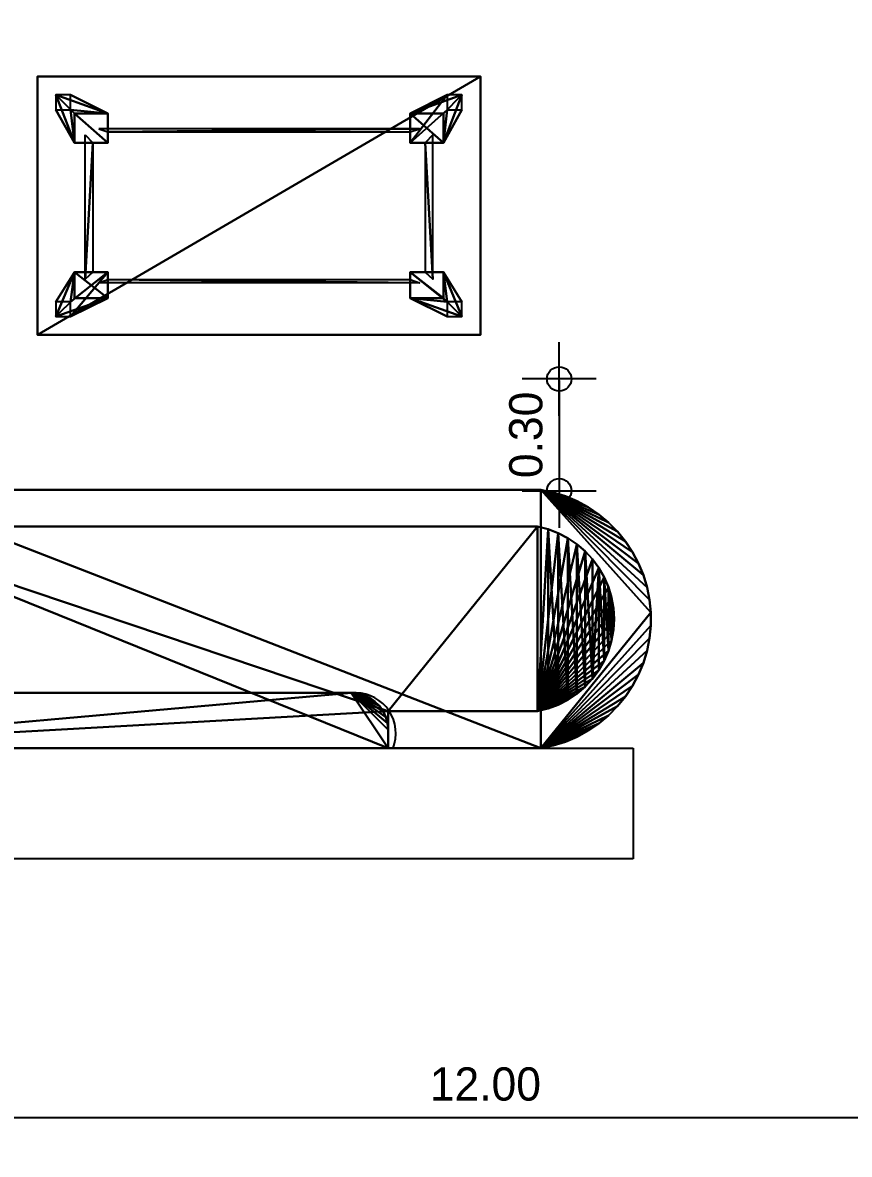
# Model space of a CAD drawing. Header units: metres. Extents: x -12 to 153, y -1 to 62.
# Drawn here: x -6.044 to -3.804, y 51.396 to 54.461 of the extents above; entities that cross this region are included whole.
import ezdxf

# ---------------------------------------------------------------- set-up
doc = ezdxf.new("R2010")
doc.units = ezdxf.units.M
doc.header["$LTSCALE"] = 0.018
for name, color, linetype in [('3DFURNIT', 2, 'Continuous'), ('3DFURNITUR', 7, 'Continuous'), ('DIMBLK', 3, 'Continuous'), ('FURNITUR', 2, 'Continuous'), ('LAYER-ON', 4, 'Continuous')]:
    doc.layers.add(name, color=color, linetype=linetype)
doc.styles.get("Standard").update_dxf_attribs({"font": 'ugtxt.shx'})
doc.dimstyles.new('CADWDOT', dxfattribs={"dimscale": 0.05, "dimtxt": 1.8, "dimasz": 0.08, "dimexe": 2, "dimexo": 0, "dimgap": 0.09, "dimtad": 0, "dimrnd": 0.001, "dimzin": 0, "dimdsep": 46, "dimtxsty": 'Standard', "dimblk": 'ARTDIM', "dimblk1": 'ARTDIM', "dimblk2": 'ARTDIM', "dimsah": 1, "dimcen": 0.09, "dimdle": 0.05, "dimse1": 1, "dimse2": 1, "dimadec": 0, "dimazin": 0, "dimtfac": 1, "dimtdec": 4, "dimtmove": 0, "dimatfit": 3, "dimldrblk": 'ARTDIM', "dimfxl": 0, "dimtvp": 0.9999, "dimtolj": 1, "dimtzin": 0, "dimarcsym": 0})

# ---------------------------------------------------------------- blocks, each defined once
blk = doc.blocks.new('ARTDIM')
at = {"layer": 'DIMBLK'}
for p, q in [((0, -24.9975), (0, 24.9975)), ((-24.9975, 0), (24.9975, 0))]:
    blk.add_line(p, q, dxfattribs=at)
blk.add_circle((0, 0), 8.25, dxfattribs=at)
blk = doc.blocks.new('*D101')
at = {"color": 0, "lineweight": -2, "transparency": 16777216}
blk.add_line((-10.7862, 51.4957), (1.2058, 51.4957), dxfattribs=at)
at = {"layer": 'Defpoints', "color": 0, "transparency": 16777216}
for p in [(-10.7902, 52.1957), (1.2098, 52.1957), (1.2098, 51.4957)]:
    blk.add_point(p, dxfattribs=at)
at = {"color": 0, "lineweight": -2, "transparency": 16777216, "xscale": 0.004, "yscale": 0.004, "zscale": 0.004, "rotation": 180}
blk.add_blockref('ARTDIM', (-10.7902, 51.4957), dxfattribs=at)
at = {"color": 0, "lineweight": -2, "transparency": 16777216, "xscale": 0.004, "yscale": 0.004, "zscale": 0.004}
blk.add_blockref('ARTDIM', (1.2098, 51.4957), dxfattribs=at)
at = {"color": 0, "transparency": 16777216, "insert": (-4.7902, 51.5857), "char_height": 0.09, "attachment_point": 5}
blk.add_mtext('\\A1;12.00', dxfattribs=at)
blk = doc.blocks.new('*D97')
at = {"color": 0, "lineweight": -2, "transparency": 16777216}
blk.add_line((-4.5902, 53.4917), (-4.5902, 53.1968), dxfattribs=at)
at = {"layer": 'Defpoints', "color": 0, "transparency": 16777216}
for p in [(-10.4902, 53.4957, 2.8), (-10.4902, 53.1928, 2.8), (-4.5902, 53.1928)]:
    blk.add_point(p, dxfattribs=at)
at = {"color": 0, "lineweight": -2, "transparency": 16777216, "xscale": 0.004, "yscale": 0.004, "zscale": 0.004}
for p, rotation in [((-4.5902, 53.4957), 90), ((-4.5902, 53.1928), 270)]:
    blk.add_blockref('ARTDIM', p, dxfattribs=dict(at, rotation=rotation))
at = {"color": 0, "transparency": 16777216, "insert": (-4.6802, 53.3442), "char_height": 0.09, "attachment_point": 5, "rotation": 90}
blk.add_mtext('\\A1;0.30', dxfattribs=at)
blk = doc.blocks.new('cwli143')
at = {"layer": 'FURNITUR'}
blk.add_lwpolyline([(-2.1, 0, 0.520423), (-2, -0.15), (-0.3, -0.15, -0.414214), (-0.15, -0.3), (-0.15, -1.2, 0.535184), (0, -1.3, -0.438633)], format="xyb", dxfattribs=at)
at = {"layer": '3DFURNITUR', "color": 185}
mesh = blk.add_polyface(dxfattribs=at)
corners = [(-2.5, 0, 0.47), (-2.6572, -0.0669, 0.47), (-2.6838, -0.089, 0.47), (-2.708, -0.1135, 0.47), (-2.7297, -0.1403, 0.47), (-2.7488, -0.1691, 0.47), (-2.7649, -0.1996, 0.47), (-2.778, -0.2315, 0.47), (-2.788, -0.2646, 0.47), (-2.7946, -0.2984, 0.47), (-2.798, -0.3327, 0.47), (-2.798, -0.3673, 0.47), (-2.798, -0.3673, 0.35), (-2.798, -0.3327, 0.35), (-2.5, 0, 0.35), (-2.7946, -0.2984, 0.35), (-2.788, -0.2646, 0.35), (-2.778, -0.2315, 0.35), (-2.7649, -0.1996, 0.35), (-2.7488, -0.1691, 0.35), (-2.7297, -0.1403, 0.35), (-2.708, -0.1135, 0.35), (-2.6838, -0.089, 0.35), (-2.6287, -0.0475, 0.47), (-2.6572, -0.0669, 0.35), (-2.6287, -0.0475, 0.35)]
mesh.append_faces([[corners[k] for k in face] for face in [(0, 1, 2, 2), (0, 2, 3, 3), (0, 3, 4, 4), (0, 4, 5, 5), (0, 5, 6, 6), (0, 6, 7, 7), (0, 7, 8, 8), (0, 8, 9, 9), (0, 9, 10, 10), (0, 10, 11, 11), (14, 18, 19, 19), (14, 19, 20, 20), (14, 20, 21, 21), (14, 21, 22, 22)]], dxfattribs={"vtx0": -1, "vtx2": -1, "vtx3": -1, "color": 185})
mesh.append_faces([[corners[k] for k in face] for face in [(1, 23, 24, 24), (2, 1, 22, 22), (3, 2, 21, 21), (4, 3, 20, 20), (5, 4, 19, 19), (6, 5, 18, 18), (7, 6, 17, 17), (8, 7, 16, 16), (9, 8, 15, 15)]], dxfattribs={"vtx1": -1, "vtx2": -1, "color": 185})
mesh.append_faces([[corners[k] for k in face] for face in [(12, 13, 14, 14), (13, 15, 14, 14), (15, 16, 14, 14), (16, 17, 14, 14), (17, 18, 14, 14)]], dxfattribs={"vtx1": -1, "vtx2": -1, "vtx3": -1, "color": 185})
mesh.append_faces([[corners[k] for k in face] for face in [(23, 25, 24, 24), (1, 24, 22, 22), (2, 22, 21, 21), (3, 21, 20, 20), (4, 20, 19, 19), (5, 19, 18, 18), (6, 18, 17, 17), (7, 17, 16, 16), (8, 16, 15, 15), (9, 15, 13, 13)]], dxfattribs={"vtx2": -1, "vtx3": -1, "color": 185})
mesh = blk.add_polyface(dxfattribs=at)
corners = [(-2.5667, -0.0175, 0.47), (-2.5, 0, 0.47), (-2.5338, -0.0071, 0.47), (-2.5984, -0.031, 0.47), (-2.6287, -0.0475, 0.47), (-2.6572, -0.0669, 0.47), (-2.798, -0.3673, 0.47), (-2.5, -0.7, 0.47), (-2.6838, -0.611, 0.47), (-2.6572, -0.6331, 0.47), (-2.6287, -0.6525, 0.47), (-2.5984, -0.669, 0.47), (-2.5667, -0.6825, 0.47), (-2.5338, -0.6929, 0.47), (-2.5338, -0.6929, 0.35), (-2.5667, -0.6825, 0.35), (-2.5, -0.7, 0.35), (-2.5984, -0.669, 0.35), (-2.6287, -0.6525, 0.35), (-2.6572, -0.6331, 0.35), (-2.6838, -0.611, 0.35), (-2.708, -0.5865, 0.35), (-2.798, -0.3673, 0.35), (-2.5, 0, 0.35), (-2.6838, -0.089, 0.35), (-2.6572, -0.0669, 0.35), (-2.6287, -0.0475, 0.35), (-2.5984, -0.031, 0.35), (-2.5667, -0.0175, 0.35), (-2.5338, -0.0071, 0.35)]
mesh.append_faces([[corners[k] for k in face] for face in [(19, 16, 18, 18)]], dxfattribs={"vtx0": -1, "vtx1": -1, "vtx2": -1, "color": 185})
mesh.append_faces([[corners[k] for k in face] for face in [(1, 6, 7, 7), (16, 22, 23, 23)]], dxfattribs={"vtx0": -1, "vtx1": -1, "vtx2": -1, "vtx3": -1, "color": 185})
mesh.append_faces([[corners[k] for k in face] for face in [(0, 1, 2, 2), (7, 12, 13, 13), (23, 28, 29, 29)]], dxfattribs={"vtx0": -1, "vtx2": -1, "color": 185})
mesh.append_faces([[corners[k] for k in face] for face in [(1, 4, 5, 5), (7, 8, 9, 9), (7, 9, 10, 10), (7, 10, 11, 11), (7, 11, 12, 12), (23, 24, 25, 25), (23, 25, 26, 26), (23, 26, 27, 27), (23, 27, 28, 28)]], dxfattribs={"vtx0": -1, "vtx2": -1, "vtx3": -1, "color": 185})
mesh.append_faces([[corners[k] for k in face] for face in [(14, 15, 16, 16), (2, 1, 29, 29), (0, 2, 28, 28), (3, 0, 27, 27), (4, 3, 26, 26), (11, 10, 17, 17), (12, 11, 15, 15), (13, 12, 14, 14), (7, 13, 16, 16)]], dxfattribs={"vtx1": -1, "vtx2": -1, "color": 185})
mesh.append_faces([[corners[k] for k in face] for face in [(0, 3, 1, 1), (3, 4, 1, 1), (15, 17, 16, 16), (17, 18, 16, 16), (19, 20, 16, 16), (20, 21, 16, 16)]], dxfattribs={"vtx1": -1, "vtx2": -1, "vtx3": -1, "color": 185})
mesh.append_faces([[corners[k] for k in face] for face in [(1, 23, 29, 29), (2, 29, 28, 28), (0, 28, 27, 27), (3, 27, 26, 26), (10, 18, 17, 17), (11, 17, 15, 15), (12, 15, 14, 14), (13, 14, 16, 16)]], dxfattribs={"vtx2": -1, "vtx3": -1, "color": 185})
at = {"layer": '3DFURNITUR', "color": 239}
mesh = blk.add_polyface(dxfattribs=at)
corners = [(-2.0866, -0.1, 0.35), (-0.6, -0.6, 0.35), (-2.0866, 0, 0.35), (-2.4914, -0.1, 0.35), (-2.4914, -0.6, 0.35), (-2.5198, -0.1071, 0.35), (-2.5198, -0.5929, 0.35), (-2.5473, -0.1175, 0.35), (-2.5733, -0.1309, 0.35), (-2.5473, -0.5825, 0.35), (-2.0866, -0.1), (-0.6, -0.6), (-2.4914, -0.6), (-2.4914, -0.1), (-2.5198, -0.5929), (-2.5473, -0.5825), (-2.5733, -0.5691), (-2.5977, -0.5528), (-2.62, -0.5338), (-2.5977, -0.1472), (-2.5733, -0.1309), (-2.5473, -0.1175), (-2.5198, -0.1071), (-2.0866, 0), (-0.3, 0), (-2.5733, -0.5691, 0.35)]
mesh.append_faces([[corners[k] for k in face] for face in [(0, 1, 2, 2), (10, 12, 13, 13), (16, 13, 15, 15), (17, 13, 16, 16)]], dxfattribs={"vtx0": -1, "vtx1": -1, "vtx2": -1, "color": 239})
mesh.append_faces([[corners[k] for k in face] for face in [(13, 21, 22, 22), (0, 23, 10, 10), (2, 24, 23, 23), (3, 10, 13, 13), (4, 14, 12, 12)]], dxfattribs={"vtx0": -1, "vtx2": -1, "color": 239})
mesh.append_faces([[corners[k] for k in face] for face in [(0, 4, 1, 1), (3, 6, 4, 4), (7, 9, 6, 6), (10, 11, 12, 12), (13, 19, 20, 20), (13, 20, 21, 21)]], dxfattribs={"vtx0": -1, "vtx2": -1, "vtx3": -1, "color": 239})
mesh.append_faces([[corners[k] for k in face] for face in [(5, 3, 22, 22), (7, 5, 21, 21), (9, 25, 15, 15), (6, 9, 14, 14)]], dxfattribs={"vtx1": -1, "vtx2": -1, "color": 239})
mesh.append_faces([[corners[k] for k in face] for face in [(0, 3, 4, 4), (3, 5, 6, 6), (5, 7, 6, 6), (7, 8, 9, 9), (12, 14, 13, 13), (14, 15, 13, 13), (17, 18, 13, 13)]], dxfattribs={"vtx1": -1, "vtx2": -1, "vtx3": -1, "color": 239})
mesh.append_faces([[corners[k] for k in face] for face in [(0, 2, 23, 23), (3, 0, 10, 10), (3, 13, 22, 22), (5, 22, 21, 21), (7, 21, 20, 20), (25, 16, 15, 15), (9, 15, 14, 14), (4, 6, 14, 14), (1, 4, 12, 12)]], dxfattribs={"vtx2": -1, "vtx3": -1, "color": 239})
at = {"layer": '3DFURNITUR', "color": 185}
mesh = blk.add_polyface(dxfattribs=at)
corners = [(-0.7, -0.7, 0.47), (-0.3, 0, 0.47), (-2.5, 0, 0.47), (-2.5, -0.7, 0.47), (-0.6525, -1.8287, 0.47), (-0.031, -1.7984, 0.47), (-0.669, -1.7984, 0.47), (0, -1.7, 0.35), (-0.6929, -1.7338, 0.35), (-0.7, -1.7, 0.35), (-0.7, -0.7, 0.35), (-0.0071, -1.7338, 0.35), (-0.6825, -1.7667, 0.35), (-0.0175, -1.7667, 0.35), (-0.669, -1.7984, 0.35), (-0.031, -1.7984, 0.35), (-0.6525, -1.8287, 0.35), (-0.0669, -1.8572, 0.35), (-0.611, -1.8838, 0.35), (-0.6331, -1.8572, 0.35), (-2.5, -0.7, 0.35), (-2.5, 0, 0.35), (-0.3, 0, 0.35), (-0.6929, -1.7338, 0.47), (-0.7, -1.7, 0.47), (-0.6825, -1.7667, 0.47), (-0.6331, -1.8572, 0.47), (-0.611, -1.8838, 0.47), (-0.5865, -1.908, 0.47), (-0.5865, -1.908, 0.35), (-0.5597, -1.9297, 0.47), (-0.5597, -1.9297, 0.35), (-0.5309, -1.9488, 0.47), (-0.5309, -1.9488, 0.35), (-0.5004, -1.9649, 0.47), (-0.5004, -1.9649, 0.35)]
mesh.append_faces([[corners[k] for k in face] for face in [(0, 2, 3, 3), (4, 5, 6, 6)]], dxfattribs={"vtx0": -1, "vtx1": -1, "vtx2": -1, "color": 185})
mesh.append_faces([[corners[k] for k in face] for face in [(0, 20, 10, 10), (2, 22, 21, 21), (24, 10, 9, 9)]], dxfattribs={"vtx0": -1, "vtx2": -1, "color": 185})
mesh.append_faces([[corners[k] for k in face] for face in [(0, 1, 2, 2), (7, 8, 9, 9), (7, 9, 10, 10), (11, 12, 8, 8), (13, 14, 12, 12), (15, 16, 14, 14), (17, 18, 19, 19), (17, 19, 16, 16), (10, 21, 22, 22)]], dxfattribs={"vtx0": -1, "vtx2": -1, "vtx3": -1, "color": 185})
mesh.append_faces([[corners[k] for k in face] for face in [(23, 24, 8, 8), (25, 23, 12, 12), (6, 25, 14, 14), (4, 6, 16, 16), (26, 4, 19, 19), (27, 26, 18, 18), (28, 27, 29, 29), (30, 28, 31, 31), (32, 30, 33, 33), (34, 32, 35, 35)]], dxfattribs={"vtx1": -1, "vtx2": -1, "color": 185})
mesh.append_faces([[corners[k] for k in face] for face in [(10, 20, 21, 21)]], dxfattribs={"vtx1": -1, "vtx2": -1, "vtx3": -1, "color": 185})
mesh.append_faces([[corners[k] for k in face] for face in [(24, 9, 8, 8), (23, 8, 12, 12), (25, 12, 14, 14), (6, 14, 16, 16), (4, 16, 19, 19), (26, 19, 18, 18), (27, 18, 29, 29), (28, 29, 31, 31), (30, 31, 33, 33), (32, 33, 35, 35), (0, 3, 20, 20), (2, 1, 22, 22), (24, 0, 10, 10)]], dxfattribs={"vtx2": -1, "vtx3": -1, "color": 185})
at = {"layer": '3DFURNITUR', "color": 239}
mesh = blk.add_polyface(dxfattribs=at)
corners = [(-0.3, 0, 0.35), (-2.0866, 0, 0.35), (-0.6, -0.6, 0.35), (-0.5929, -1.7198, 0.35), (-0.1, -1.6914, 0.35), (-0.6, -1.6914, 0.35), (-0.5528, -1.7977, 0.35), (-0.5691, -1.7733, 0.35), (-0.5338, -1.82, 0.35), (-0.5123, -1.8399, 0.35), (-0.4887, -1.8573, 0.35), (-0.4632, -1.8718, 0.35), (-0.4363, -1.8833, 0.35), (-0.4081, -1.8917, 0.35), (-2.0866, -0.1), (-2.0866, 0), (-0.3, 0), (-0.6, -0.6), (-0.1, -1.2866), (-0.6, -1.6914), (-0.1, -1.6914), (-0.5929, -1.7198), (-0.1071, -1.7198), (-0.5825, -1.7473), (-0.1175, -1.7473), (-0.5691, -1.7733), (-2.4914, -0.6), (-0.5825, -1.7473, 0.35), (-0.5528, -1.7977), (-0.5338, -1.82), (-0.5123, -1.8399), (-0.4887, -1.8573), (-0.4632, -1.8718), (-0.4363, -1.8833)]
mesh.append_faces([[corners[k] for k in face] for face in [(3, 4, 5, 5), (6, 4, 7, 7)]], dxfattribs={"vtx0": -1, "vtx1": -1, "vtx2": -1, "color": 239})
mesh.append_faces([[corners[k] for k in face] for face in [(14, 16, 17, 17)]], dxfattribs={"vtx0": -1, "vtx1": -1, "vtx2": -1, "vtx3": -1, "color": 239})
mesh.append_faces([[corners[k] for k in face] for face in [(5, 17, 19, 19), (2, 26, 17, 17)]], dxfattribs={"vtx0": -1, "vtx2": -1, "color": 239})
mesh.append_faces([[corners[k] for k in face] for face in [(6, 9, 10, 10), (6, 10, 11, 11), (6, 11, 12, 12), (6, 12, 13, 13), (18, 19, 17, 17), (20, 21, 19, 19), (22, 23, 21, 21), (24, 25, 23, 23)]], dxfattribs={"vtx0": -1, "vtx2": -1, "vtx3": -1, "color": 239})
mesh.append_faces([[corners[k] for k in face] for face in [(3, 5, 21, 21), (27, 3, 23, 23), (7, 27, 25, 25), (6, 7, 28, 28), (8, 6, 29, 29), (9, 8, 30, 30), (10, 9, 31, 31), (11, 10, 32, 32)]], dxfattribs={"vtx1": -1, "vtx2": -1, "color": 239})
mesh.append_faces([[corners[k] for k in face] for face in [(0, 1, 2, 2)]], dxfattribs={"vtx1": -1, "vtx2": -1, "vtx3": -1, "color": 239})
mesh.append_faces([[corners[k] for k in face] for face in [(6, 8, 9, 9), (14, 15, 16, 16), (5, 2, 17, 17), (1, 0, 16, 16), (5, 19, 21, 21), (3, 21, 23, 23), (27, 23, 25, 25), (7, 25, 28, 28), (6, 28, 29, 29), (8, 29, 30, 30), (9, 30, 31, 31), (10, 31, 32, 32), (11, 32, 33, 33)]], dxfattribs={"vtx2": -1, "vtx3": -1, "color": 239})
at = {"layer": '3DFURNITUR', "color": 185}
mesh = blk.add_polyface(dxfattribs=at)
corners = [(0, -0.3, 0.9), (0, -0.3, 0.47), (-0.0016, -0.2686, 0.9), (-0.0016, -0.2686, 0.47), (-0.0066, -0.2376, 0.9), (-0.0066, -0.2376, 0.47), (-0.0147, -0.2073, 0.9), (-0.0147, -0.2073, 0.47), (-0.0259, -0.178, 0.9), (-0.0259, -0.178, 0.47), (-0.0402, -0.15, 0.9), (-0.0402, -0.15, 0.47), (-0.0573, -0.1237, 0.9), (-0.0573, -0.1237, 0.47), (-0.0771, -0.0993, 0.9), (-0.0771, -0.0993, 0.47), (-0.0993, -0.0771, 0.9), (-0.0993, -0.0771, 0.47), (-0.1237, -0.0573, 0.9), (-0.1237, -0.0573, 0.47), (-0.15, -0.0402, 0.9), (-0.15, -0.0402, 0.47), (-0.178, -0.0259, 0.9), (-0.178, -0.0259, 0.47), (-0.2073, -0.0147, 0.9), (-0.2073, -0.0147, 0.47), (-0.2376, -0.0066, 0.9), (-0.2376, -0.0066, 0.47), (-0.2686, -0.0016, 0.9), (-0.2686, -0.0016, 0.47), (-0.3, 0, 0.9), (-0.3, 0, 0.47), (-2.0866, 0, 0.9), (-2.0866, 0, 0.47), (-0.15, -1.1866, 0.9), (-0.15, -1.1866, 0.47), (-2.0866, -0.05, 0.9), (-2.0866, -0.05, 0.47), (-0.1485, -1.204, 0.9), (-0.1485, -1.204, 0.47), (-2.0851, -0.0674, 0.9), (-2.0851, -0.0674, 0.47), (-0.144, -1.2208, 0.9), (-0.144, -1.2208, 0.47), (-2.0806, -0.0842, 0.9), (-2.0806, -0.0842, 0.47), (-0.1366, -1.2366, 0.9), (-0.1366, -1.2366, 0.47), (-2.0732, -0.1, 0.9), (-2.0732, -0.1, 0.47), (-0.1266, -1.2509, 0.9), (-0.1266, -1.2509, 0.47), (-2.0632, -0.1143, 0.9), (-2.0632, -0.1143, 0.47), (-0.1143, -1.2632, 0.9), (-0.1143, -1.2632, 0.47), (-2.0509, -0.1266, 0.9), (-2.0509, -0.1266, 0.47), (-0.1, -1.2732, 0.9), (-0.1, -1.2732, 0.47), (-2.0366, -0.1366, 0.9), (-2.0366, -0.1366, 0.47), (-0.0842, -1.2806, 0.9), (-0.0842, -1.2806, 0.47), (-2.0208, -0.144, 0.9), (-2.0208, -0.144, 0.47), (-0.0674, -1.2851, 0.9), (-0.0674, -1.2851, 0.47), (-2.004, -0.1485, 0.9), (-2.004, -0.1485, 0.47), (-0.05, -1.2866, 0.9), (0, -1.2866, 0.9), (-0.05, -1.2866, 0.47), (0, -1.2866, 0.47), (-1.9866, -0.15, 0.9), (-1.9866, -0.15, 0.47), (-0.3, -0.15, 0.9), (-0.3, -0.15, 0.47), (-0.2787, -0.1515, 0.9), (-0.2787, -0.1515, 0.47), (-0.2577, -0.1561, 0.9), (-0.2577, -0.1561, 0.47), (-0.2377, -0.1636, 0.9), (-0.2377, -0.1636, 0.47), (-0.2018, -0.1866, 0.9), (-0.2189, -0.1738, 0.9), (-0.2189, -0.1738, 0.47), (-0.2018, -0.1866, 0.47), (-0.1866, -0.2018, 0.9), (-0.1866, -0.2018, 0.47), (-0.1738, -0.2189, 0.9), (-0.1738, -0.2189, 0.47), (-0.1636, -0.2377, 0.9), (-0.1636, -0.2377, 0.47), (-0.1561, -0.2577, 0.9), (-0.1561, -0.2577, 0.47), (-0.15, -0.3, 0.9), (-0.1515, -0.2787, 0.9), (-0.1515, -0.2787, 0.47), (-0.15, -0.3, 0.47)]
mesh.append_faces([[corners[k] for k in face] for face in [(34, 0, 96, 96), (84, 12, 85, 85), (16, 82, 14, 14), (20, 80, 18, 18), (56, 74, 52, 52), (60, 74, 56, 56), (64, 74, 60, 60), (85, 14, 82, 82), (42, 71, 38, 38), (46, 71, 42, 42), (50, 71, 46, 46), (1, 99, 3, 3), (72, 35, 73, 73), (98, 3, 99, 99), (91, 9, 93, 93), (86, 17, 87, 87), (19, 83, 21, 21), (81, 23, 83, 83), (79, 27, 81, 81), (25, 81, 27, 27), (23, 81, 25, 25), (21, 83, 23, 23)]], dxfattribs={"vtx0": -1, "vtx1": -1, "vtx2": -1, "color": 185})
mesh.append_faces([[corners[k] for k in face] for face in [(70, 62, 66, 66), (0, 73, 1, 1), (32, 31, 33, 33), (34, 99, 35, 35), (36, 33, 37, 37), (88, 87, 89, 89), (71, 72, 73, 73), (76, 75, 77, 77)]], dxfattribs={"vtx0": -1, "vtx2": -1, "color": 185})
mesh.append_faces([[corners[k] for k in face] for face in [(70, 50, 54, 54), (70, 54, 58, 58), (70, 58, 62, 62), (34, 71, 0, 0), (0, 97, 96, 96), (2, 94, 97, 97), (4, 92, 94, 94), (6, 90, 92, 92), (8, 88, 90, 90), (84, 10, 12, 12), (20, 78, 80, 80), (26, 76, 78, 78), (30, 74, 76, 76), (18, 80, 82, 82), (1, 35, 99, 99), (72, 63, 59, 59), (72, 59, 55, 55), (72, 55, 51, 51), (72, 51, 47, 47), (72, 47, 43, 43), (72, 43, 39, 39), (72, 39, 35, 35), (98, 5, 3, 3), (95, 7, 5, 5), (91, 11, 9, 9), (89, 15, 13, 13), (89, 13, 11, 11), (19, 86, 83, 83), (79, 29, 27, 27), (77, 31, 29, 29), (75, 65, 61, 61), (75, 61, 57, 57), (75, 57, 53, 53), (75, 53, 49, 49), (75, 49, 45, 45), (75, 45, 41, 41), (75, 41, 37, 37), (75, 37, 33, 33), (75, 33, 31, 31)]], dxfattribs={"vtx0": -1, "vtx2": -1, "vtx3": -1, "color": 185})
mesh.append_faces([[corners[k] for k in face] for face in [(2, 0, 3, 3), (4, 2, 5, 5), (6, 4, 7, 7), (8, 6, 9, 9), (10, 8, 11, 11), (12, 10, 13, 13), (14, 12, 15, 15), (16, 14, 17, 17), (18, 16, 19, 19), (20, 18, 21, 21), (22, 20, 23, 23), (24, 22, 25, 25), (26, 24, 27, 27), (28, 26, 29, 29), (30, 28, 31, 31), (38, 34, 39, 39), (40, 36, 41, 41), (42, 38, 43, 43), (44, 40, 45, 45), (46, 42, 47, 47), (48, 44, 49, 49), (50, 46, 51, 51), (52, 48, 53, 53), (54, 50, 55, 55), (56, 52, 57, 57), (58, 54, 59, 59), (60, 56, 61, 61), (62, 58, 63, 63), (64, 60, 65, 65), (66, 62, 67, 67), (68, 64, 69, 69), (70, 66, 72, 72), (74, 68, 75, 75), (78, 76, 79, 79), (80, 78, 81, 81), (82, 80, 83, 83), (85, 82, 86, 86), (84, 85, 87, 87), (90, 88, 91, 91), (92, 90, 93, 93), (94, 92, 95, 95), (97, 94, 98, 98), (96, 97, 99, 99)]], dxfattribs={"vtx1": -1, "vtx2": -1, "color": 185})
mesh.append_faces([[corners[k] for k in face] for face in [(70, 71, 50, 50), (0, 2, 97, 97), (2, 4, 94, 94), (4, 6, 92, 92), (6, 8, 90, 90), (8, 10, 88, 88), (12, 14, 85, 85), (16, 18, 82, 82), (20, 22, 78, 78), (22, 24, 78, 78), (24, 26, 78, 78), (26, 28, 76, 76), (28, 30, 76, 76), (30, 32, 74, 74), (32, 36, 74, 74), (36, 40, 74, 74), (40, 44, 74, 74), (44, 48, 74, 74), (48, 52, 74, 74), (84, 88, 10, 10), (34, 38, 71, 71), (1, 73, 35, 35), (98, 95, 5, 5), (95, 93, 7, 7), (91, 89, 11, 11), (89, 87, 15, 15), (79, 77, 29, 29), (77, 75, 31, 31), (19, 17, 86, 86), (17, 15, 87, 87), (9, 7, 93, 93)]], dxfattribs={"vtx1": -1, "vtx2": -1, "vtx3": -1, "color": 185})
mesh.append_faces([[corners[k] for k in face] for face in [(64, 68, 74, 74), (72, 67, 63, 63), (75, 69, 65, 65), (0, 71, 73, 73), (0, 1, 3, 3), (2, 3, 5, 5), (4, 5, 7, 7), (6, 7, 9, 9), (8, 9, 11, 11), (10, 11, 13, 13), (12, 13, 15, 15), (14, 15, 17, 17), (16, 17, 19, 19), (18, 19, 21, 21), (20, 21, 23, 23), (22, 23, 25, 25), (24, 25, 27, 27), (26, 27, 29, 29), (28, 29, 31, 31), (32, 30, 31, 31), (34, 96, 99, 99), (36, 32, 33, 33), (34, 35, 39, 39), (36, 37, 41, 41), (38, 39, 43, 43), (40, 41, 45, 45), (42, 43, 47, 47), (44, 45, 49, 49), (46, 47, 51, 51), (48, 49, 53, 53), (50, 51, 55, 55), (88, 84, 87, 87), (52, 53, 57, 57), (54, 55, 59, 59), (56, 57, 61, 61), (58, 59, 63, 63), (60, 61, 65, 65), (62, 63, 67, 67), (64, 65, 69, 69), (66, 67, 72, 72), (68, 69, 75, 75), (71, 70, 72, 72), (76, 74, 75, 75), (76, 77, 79, 79), (78, 79, 81, 81), (80, 81, 83, 83), (82, 83, 86, 86), (85, 86, 87, 87), (88, 89, 91, 91), (90, 91, 93, 93), (92, 93, 95, 95), (94, 95, 98, 98), (97, 98, 99, 99)]], dxfattribs={"vtx2": -1, "vtx3": -1, "color": 185})
at = {"layer": '3DFURNITUR', "color": 239}
mesh = blk.add_polyface(dxfattribs=at)
corners = [(-2.5733, -0.1309, 0.35), (-2.5733, -0.5691, 0.35), (-2.5473, -0.5825, 0.35), (-2.5977, -0.1472, 0.35), (-2.62, -0.1662, 0.35), (-2.5977, -0.5528, 0.35), (-2.6399, -0.1877, 0.35), (-2.62, -0.5338, 0.35), (-2.6573, -0.4887, 0.35), (-2.6399, -0.5123, 0.35), (-2.6573, -0.2113, 0.35), (-2.6718, -0.2368, 0.35), (-2.6833, -0.2637, 0.35), (-2.6718, -0.4632, 0.35), (-2.6917, -0.2919, 0.35), (-2.6833, -0.4363, 0.35), (-2.6967, -0.3793, 0.35), (-2.6917, -0.4081, 0.35), (-2.6967, -0.3207, 0.35), (-2.6984, -0.35, 0.35), (-2.6573, -0.4887), (-2.4914, -0.1), (-2.6399, -0.5123), (-2.6718, -0.4632), (-2.6967, -0.3793), (-2.6984, -0.35), (-2.6917, -0.4081), (-2.6833, -0.4363), (-2.62, -0.5338), (-2.5977, -0.5528), (-2.5733, -0.5691)]
mesh.append_faces([[corners[k] for k in face] for face in [(20, 21, 22, 22), (23, 21, 20, 20)]], dxfattribs={"vtx0": -1, "vtx1": -1, "vtx2": -1, "color": 239})
mesh.append_faces([[corners[k] for k in face] for face in [(0, 1, 2, 2), (3, 5, 1, 1), (4, 7, 5, 5), (6, 8, 9, 9), (6, 9, 7, 7), (11, 13, 8, 8), (12, 15, 13, 13), (14, 16, 17, 17), (14, 17, 15, 15)]], dxfattribs={"vtx0": -1, "vtx2": -1, "vtx3": -1, "color": 239})
mesh.append_faces([[corners[k] for k in face] for face in [(16, 19, 24, 24), (17, 16, 26, 26), (15, 17, 27, 27), (13, 15, 23, 23), (8, 13, 20, 20), (9, 8, 22, 22), (7, 9, 28, 28), (5, 7, 29, 29), (1, 5, 30, 30)]], dxfattribs={"vtx1": -1, "vtx2": -1, "color": 239})
mesh.append_faces([[corners[k] for k in face] for face in [(3, 4, 5, 5), (4, 6, 7, 7), (10, 11, 8, 8), (11, 12, 13, 13), (12, 14, 15, 15)]], dxfattribs={"vtx1": -1, "vtx2": -1, "vtx3": -1, "color": 239})
mesh.append_faces([[corners[k] for k in face] for face in [(18, 19, 16, 16), (19, 25, 24, 24), (16, 24, 26, 26), (17, 26, 27, 27), (15, 27, 23, 23), (13, 23, 20, 20), (8, 20, 22, 22), (9, 22, 28, 28), (7, 28, 29, 29), (5, 29, 30, 30)]], dxfattribs={"vtx2": -1, "vtx3": -1, "color": 239})
mesh = blk.add_polyface(dxfattribs=at)
corners = [(-2.5733, -0.1309, 0.35), (-2.5977, -0.1472, 0.35), (-2.5733, -0.5691, 0.35), (-2.6399, -0.1877, 0.35), (-2.6573, -0.2113, 0.35), (-2.6573, -0.4887, 0.35), (-2.6917, -0.2919, 0.35), (-2.6967, -0.3207, 0.35), (-2.6967, -0.3793, 0.35), (-2.62, -0.5338), (-2.6399, -0.5123), (-2.4914, -0.1), (-2.6718, -0.4632), (-2.6833, -0.4363), (-2.6917, -0.4081), (-2.6967, -0.3793), (-2.6984, -0.35), (-2.6967, -0.3207), (-2.6917, -0.2919), (-2.6833, -0.2637), (-2.6718, -0.2368), (-2.6573, -0.2113), (-2.6399, -0.1877), (-2.62, -0.1662), (-2.5977, -0.1472), (-2.5473, -0.1175, 0.35), (-2.5733, -0.1309), (-2.62, -0.1662, 0.35), (-2.6718, -0.2368, 0.35), (-2.6833, -0.2637, 0.35), (-2.6984, -0.35, 0.35)]
mesh.append_faces([[corners[k] for k in face] for face in [(14, 11, 13, 13)]], dxfattribs={"vtx0": -1, "vtx1": -1, "vtx2": -1, "color": 239})
mesh.append_faces([[corners[k] for k in face] for face in [(11, 14, 15, 15), (11, 15, 16, 16), (11, 16, 17, 17), (11, 17, 18, 18), (11, 18, 19, 19), (11, 19, 20, 20), (11, 20, 21, 21), (11, 21, 22, 22), (11, 22, 23, 23), (11, 23, 24, 24)]], dxfattribs={"vtx0": -1, "vtx2": -1, "vtx3": -1, "color": 239})
mesh.append_faces([[corners[k] for k in face] for face in [(0, 25, 26, 26), (1, 0, 24, 24), (27, 1, 23, 23), (3, 27, 22, 22), (4, 3, 21, 21), (28, 4, 20, 20), (29, 28, 19, 19), (6, 29, 18, 18), (7, 6, 17, 17), (30, 7, 16, 16)]], dxfattribs={"vtx1": -1, "vtx2": -1, "color": 239})
mesh.append_faces([[corners[k] for k in face] for face in [(0, 1, 2, 2), (3, 4, 5, 5), (6, 7, 8, 8), (9, 10, 11, 11), (12, 13, 11, 11)]], dxfattribs={"vtx1": -1, "vtx2": -1, "vtx3": -1, "color": 239})
mesh.append_faces([[corners[k] for k in face] for face in [(0, 26, 24, 24), (1, 24, 23, 23), (27, 23, 22, 22), (3, 22, 21, 21), (4, 21, 20, 20), (28, 20, 19, 19), (29, 19, 18, 18), (6, 18, 17, 17), (7, 17, 16, 16)]], dxfattribs={"vtx2": -1, "vtx3": -1, "color": 239})
at = {"layer": '3DFURNITUR', "color": 185}
mesh = blk.add_polyface(dxfattribs=at)
corners = [(-2.5, -0.7, 0.47), (-2.798, -0.3673, 0.47), (-2.7946, -0.4016, 0.47), (-2.788, -0.4354, 0.47), (-2.778, -0.4685, 0.47), (-2.7649, -0.5004, 0.47), (-2.7488, -0.5309, 0.47), (-2.7297, -0.5597, 0.47), (-2.708, -0.5865, 0.47), (-2.6838, -0.611, 0.47), (-2.7297, -0.5597, 0.35), (-2.5, -0.7, 0.35), (-2.708, -0.5865, 0.35), (-2.7488, -0.5309, 0.35), (-2.7649, -0.5004, 0.35), (-2.778, -0.4685, 0.35), (-2.788, -0.4354, 0.35), (-2.7946, -0.4016, 0.35), (-2.798, -0.3673, 0.35), (-2.798, -0.3327, 0.47), (-2.7946, -0.2984, 0.47), (-2.798, -0.3327, 0.35), (-2.6838, -0.611, 0.35), (-2.6572, -0.6331, 0.47), (-2.6572, -0.6331, 0.35), (-2.6287, -0.6525, 0.47), (-2.6287, -0.6525, 0.35)]
mesh.append_faces([[corners[k] for k in face] for face in [(10, 11, 12, 12)]], dxfattribs={"vtx0": -1, "vtx1": -1, "vtx2": -1, "color": 185})
mesh.append_faces([[corners[k] for k in face] for face in [(1, 21, 18, 18)]], dxfattribs={"vtx0": -1, "vtx2": -1, "color": 185})
mesh.append_faces([[corners[k] for k in face] for face in [(0, 1, 2, 2), (0, 2, 3, 3), (0, 3, 4, 4), (0, 4, 5, 5), (0, 5, 6, 6), (0, 6, 7, 7), (0, 7, 8, 8), (0, 8, 9, 9), (11, 10, 13, 13), (11, 13, 14, 14), (11, 14, 15, 15), (11, 15, 16, 16), (11, 16, 17, 17), (11, 17, 18, 18)]], dxfattribs={"vtx0": -1, "vtx2": -1, "vtx3": -1, "color": 185})
mesh.append_faces([[corners[k] for k in face] for face in [(19, 20, 21, 21), (2, 1, 17, 17), (3, 2, 16, 16), (4, 3, 15, 15), (5, 4, 14, 14), (6, 5, 13, 13), (7, 6, 10, 10), (8, 7, 12, 12), (9, 8, 22, 22), (23, 9, 24, 24), (25, 23, 26, 26)]], dxfattribs={"vtx1": -1, "vtx2": -1, "color": 185})
mesh.append_faces([[corners[k] for k in face] for face in [(1, 18, 17, 17), (1, 19, 21, 21), (2, 17, 16, 16), (3, 16, 15, 15), (4, 15, 14, 14), (5, 14, 13, 13), (6, 13, 10, 10), (7, 10, 12, 12), (8, 12, 22, 22), (9, 22, 24, 24), (23, 24, 26, 26)]], dxfattribs={"vtx2": -1, "vtx3": -1, "color": 185})
blk = doc.blocks.new('cwli347')
at = {"layer": 'FURNITUR'}
for p, q in [((1.2, 0.7), (0, 0.7)), ((0, 0.7), (0, 0)), ((1.2, 0), (1.2, 0.7)), ((0, 0), (1.2, 0))]:
    blk.add_line(p, q, dxfattribs=at)
at = {"layer": '3DFURNIT', "color": 25}
mesh = blk.add_polyface(dxfattribs=at)
corners = [(0, 0.7, 0.47), (0, 0.7, 0.5), (0, 0, 0.47), (0, 0, 0.5), (1.2, 0, 0.47), (1.2, 0.7, 0.5), (1.2, 0, 0.5), (1.2, 0.7, 0.47)]
mesh.append_faces([[corners[k] for k in face] for face in [(7, 0, 5, 5), (1, 5, 0, 0), (0, 2, 1, 1), (3, 1, 2, 2), (1, 3, 5, 5), (6, 5, 3, 3), (2, 4, 3, 3), (6, 3, 4, 4), (4, 7, 6, 6), (5, 6, 7, 7)]], dxfattribs={"vtx1": -1, "vtx2": -1, "color": 25})
at = {"layer": '3DFURNIT', "color": 210}
mesh = blk.add_polyface(dxfattribs=at)
corners = [(0.05, 0.05), (0.1, 0.1, 0.47), (0.1903, 0.1, 0.47), (0.0894, 0.05), (0.05, 0.09), (0.0894, 0.09), (0.1, 0.17, 0.47), (0.1903, 0.17, 0.47), (1.01, 0.17, 0.47), (1.01, 0.1, 0.47), (1.11, 0.09), (1.11, 0.05), (1.1, 0.1, 0.47), (1.1, 0.17, 0.47), (1.15, 0.05), (1.15, 0.09), (0.166, 0.1414, 0.3544), (1.01, 0.15, 0.47), (1.0346, 0.1414, 0.3544), (0.1903, 0.15, 0.47), (0.166, 0.5586, 0.3544), (1.01, 0.55, 0.47), (1.0346, 0.5586, 0.3544), (0.1903, 0.55, 0.47), (0.0894, 0.65), (0.1903, 0.6, 0.47), (0.05, 0.65), (0.1, 0.6, 0.47), (1.11, 0.65), (1.15, 0.65), (1.01, 0.6, 0.47), (1.1, 0.6, 0.47), (0.05, 0.61), (0.1, 0.52, 0.47), (0.0894, 0.61), (0.1903, 0.52, 0.47), (1.15, 0.61), (1.11, 0.61), (1.1, 0.52, 0.47), (1.01, 0.52, 0.47), (0.15, 0.17, 0.47), (0.1293, 0.542, 0.3544), (0.15, 0.52, 0.47), (0.1293, 0.1511, 0.3544), (1.05, 0.17, 0.47), (1.0707, 0.542, 0.3544), (1.05, 0.52, 0.47), (1.0707, 0.1511, 0.3544)]
mesh.append_faces([[corners[k] for k in face] for face in [(33, 26, 32, 32), (0, 6, 4, 4), (9, 14, 12, 12), (0, 2, 1, 1), (25, 34, 24, 24), (13, 10, 8, 8), (5, 6, 7, 7), (9, 10, 11, 11), (29, 38, 36, 36), (13, 14, 15, 15), (25, 26, 27, 27), (29, 30, 31, 31), (33, 34, 35, 35), (37, 38, 39, 39)]], dxfattribs={"vtx0": -1, "vtx2": -1, "color": 210})
mesh.append_faces([[corners[k] for k in face] for face in [(25, 27, 35, 35), (33, 35, 27, 27), (7, 6, 2, 2), (1, 2, 6, 6), (31, 30, 38, 38), (39, 38, 30, 30), (13, 8, 12, 12), (9, 12, 8, 8), (1, 6, 0, 0), (11, 14, 9, 9), (2, 3, 7, 7), (5, 7, 3, 3), (15, 10, 13, 13), (30, 28, 39, 39), (37, 39, 28, 28), (31, 38, 29, 29), (16, 19, 18, 18), (17, 18, 19, 19), (20, 23, 22, 22), (21, 22, 23, 23), (24, 26, 25, 25), (32, 34, 33, 33), (40, 43, 42, 42), (41, 42, 43, 43), (44, 47, 46, 46), (45, 46, 47, 47)]], dxfattribs={"vtx1": -1, "vtx2": -1, "color": 210})
mesh.append_faces([[corners[k] for k in face] for face in [(33, 27, 26, 26), (0, 3, 2, 2), (25, 35, 34, 34), (5, 4, 6, 6), (9, 8, 10, 10), (13, 12, 14, 14), (29, 28, 30, 30), (37, 36, 38, 38)]], dxfattribs={"vtx2": -1, "vtx3": -1, "color": 210})

msp = doc.modelspace()

# ---------------------------------------------------------------- linework, layer by layer
for p, q in [((-7.1402, 52.4957), (-4.3902, 52.4957)), ((-4.3902, 52.4957), (-4.3902, 52.1957)), ((-4.3902, 52.1957), (-8.7902, 52.1957))]:
    msp.add_line(p, q)

# ---------------------------------------------------------------- block references
at = {"layer": 'LAYER-ON', "rotation": 180}
msp.add_blockref('cwli143', (-7.1402, 52.4957), dxfattribs=at)
at = {"layer": 'LAYER-ON'}
msp.add_blockref('cwli347', (-6.0036, 53.6149), dxfattribs=at)

# ---------------------------------------------------------------- dimensions: what is measured, and where the dimension line sits
dim = msp.add_linear_dim(base=(-4.5902, 53.1928), p1=(-10.4902, 53.4957, 2.8), p2=(-10.4902, 53.1928, 2.8), angle=90, dimstyle='CADWDOT')
dim.commit()
dim.dimension.update_dxf_attribs({"geometry": '*D97', "text_midpoint": (-4.6802, 53.3442)})
dim = msp.add_linear_dim(base=(1.2098, 51.4957), p1=(-10.7902, 52.1957), p2=(1.2098, 52.1957), dimstyle='CADWDOT')
dim.commit()
dim.dimension.update_dxf_attribs({"geometry": '*D101', "text_midpoint": (-4.7902, 51.5857)})

doc.saveas('drawing.dxf')
